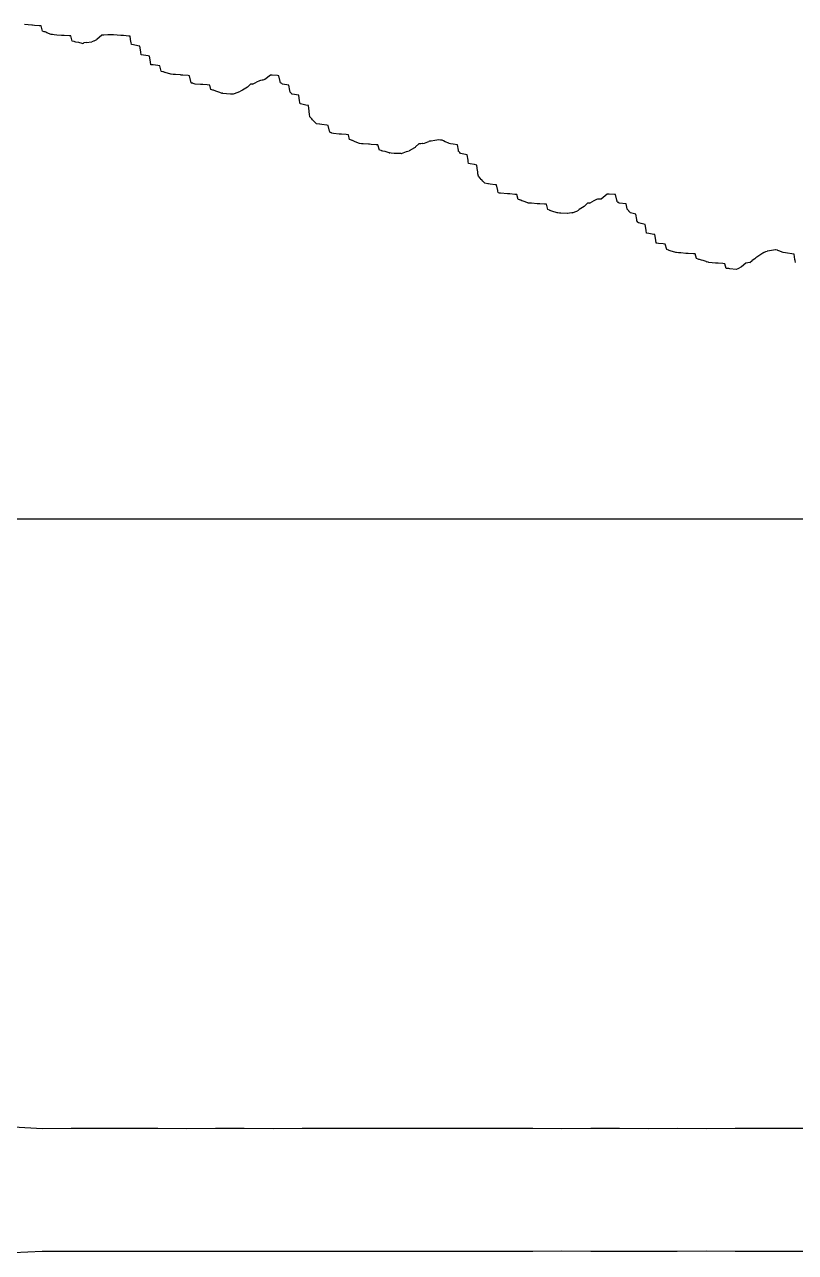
# Model space of a CAD drawing. Extents: x -31 to 210, y -65 to 38.
# Drawn here: x 89.61 to 114.9, y -55.84 to -15.57 of the extents above; entities that cross this region are included whole.
import ezdxf

# ---------------------------------------------------------------- set-up
doc = ezdxf.new("R2010")
doc.units = 0

msp = doc.modelspace()

# ---------------------------------------------------------------- linework, layer by layer
at = {"layer": 'BOUNDING_BOX'}
msp.add_line((-30.9858, -31.7776), (139.4254, -31.7776), dxfattribs=at)
at = {"layer": 'MIDPLANE_Z0_OUTLINE'}
for p, q in [((89.6182, -15.5705), (89.6111, -15.5683)), ((89.8584, -15.5887), (89.6182, -15.5705)), ((89.8766, -15.5888), (89.8584, -15.5887)), ((89.9359, -15.5938), (89.8766, -15.5888)), ((90.0922, -15.607), (89.9359, -15.5938)), ((90.1594, -15.6127), (90.0922, -15.607)), ((90.2016, -15.7811), (90.1594, -15.6127)), ((90.2609, -15.8019), (90.2016, -15.7811)), ((90.2706, -15.8058), (90.2609, -15.8019)), ((90.2853, -15.8118), (90.2706, -15.8058)), ((90.3085, -15.8217), (90.2853, -15.8118)), ((90.3425, -15.8362), (90.3085, -15.8217)), ((90.4831, -15.8955), (90.3425, -15.8362)), ((90.5224, -15.8998), (90.4831, -15.8955)), ((90.5266, -15.8998), (90.5224, -15.8998)), ((90.5859, -15.9043), (90.5266, -15.8998)), ((90.6738, -15.9113), (90.5859, -15.9043)), ((90.8238, -15.9233), (90.6738, -15.9113)), ((90.8516, -15.9233), (90.8238, -15.9233)), ((90.9109, -15.9275), (90.8516, -15.9233)), ((91.0773, -15.939), (90.9109, -15.9275)), ((91.1296, -15.9426), (91.0773, -15.939)), ((91.1766, -16.1145), (91.1296, -15.9426)), ((91.9747, -16.0725), (91.8859, -16.1082)), ((91.9886, -16.0603), (91.9747, -16.0725)), ((92.1516, -15.9173), (91.9886, -16.0603)), ((92.2109, -15.915), (92.1516, -15.9173)), ((92.3433, -15.91), (92.2109, -15.915)), ((92.4667, -15.9055), (92.3433, -15.91)), ((92.4766, -15.9055), (92.4667, -15.9055)), ((92.5359, -15.909), (92.4766, -15.9055)), ((92.6524, -15.9159), (92.5359, -15.909)), ((92.7742, -15.923), (92.6524, -15.9159)), ((92.8016, -15.9229), (92.7742, -15.923)), ((92.8609, -15.9285), (92.8016, -15.9229)), ((93.0341, -15.9448), (92.8609, -15.9285)), ((93.0737, -15.9485), (93.0341, -15.9448)), ((93.1057, -16.1347), (93.0737, -15.9485)), ((91.2359, -16.1278), (91.1766, -16.1145)), ((91.2433, -16.1293), (91.2359, -16.1278)), ((91.2639, -16.1332), (91.2433, -16.1293)), ((91.2989, -16.1407), (91.2639, -16.1332)), ((91.3943, -16.1612), (91.2989, -16.1407)), ((91.5016, -16.1847), (91.3943, -16.1612)), ((91.5016, -16.1847), (91.5472, -16.1749)), ((91.5609, -16.1729), (91.5472, -16.1749)), ((91.6375, -16.1612), (91.5609, -16.1729)), ((91.6375, -16.1612), (91.8266, -16.132)), ((91.8719, -16.1138), (91.8266, -16.132)), ((91.8859, -16.1082), (91.8719, -16.1138)), ((93.1103, -16.1612), (93.1057, -16.1347)), ((93.1205, -16.2205), (93.1103, -16.1612)), ((93.1205, -16.2266), (93.1205, -16.2205)), ((93.1266, -16.2266), (93.1205, -16.2266)), ((93.1859, -16.237), (93.1266, -16.2266)), ((93.332, -16.2625), (93.1859, -16.237)), ((93.3981, -16.274), (93.332, -16.2625)), ((93.426, -16.4603), (93.3981, -16.274)), ((93.4298, -16.4862), (93.426, -16.4603)), ((93.4391, -16.5455), (93.4298, -16.4862)), ((93.4391, -16.558), (93.4391, -16.5455)), ((93.4516, -16.558), (93.4391, -16.558)), ((93.5109, -16.5688), (93.4516, -16.558)), ((93.6745, -16.5991), (93.5109, -16.5688)), ((93.7154, -16.6067), (93.6745, -16.5991)), ((93.7478, -16.7935), (93.7154, -16.6067)), ((93.7508, -16.8112), (93.7478, -16.7935)), ((93.7611, -16.8705), (93.7508, -16.8112)), ((93.7611, -16.8861), (93.7611, -16.8705)), ((93.7766, -16.8861), (93.7611, -16.8861)), ((93.8359, -16.8932), (93.7766, -16.8861)), ((93.9911, -16.9101), (93.8359, -16.8932)), ((94.055, -16.9171), (93.9911, -16.9101)), ((94.1008, -17.0996), (94.055, -16.9171)), ((94.1016, -17.1029), (94.1008, -17.0996)), ((94.1553, -17.1185), (94.1016, -17.1029)), ((94.1609, -17.1201), (94.1553, -17.1185)), ((94.1734, -17.1238), (94.1609, -17.1201)), ((94.2142, -17.1362), (94.1734, -17.1238)), ((94.2214, -17.1384), (94.2142, -17.1362)), ((94.4087, -17.1955), (94.2214, -17.1384)), ((94.4254, -17.1968), (94.4087, -17.1955)), ((94.4266, -17.1968), (94.4254, -17.1968)), ((94.4859, -17.2018), (94.4266, -17.1968)), ((94.5604, -17.2082), (94.4859, -17.2018)), ((94.7248, -17.2223), (94.5604, -17.2082)), ((94.7516, -17.2225), (94.7248, -17.2223)), ((94.8109, -17.228), (94.7516, -17.2225)), ((94.9839, -17.2442), (94.8109, -17.228)), ((95.0241, -17.248), (94.9839, -17.2442)), ((95.0676, -17.4344), (95.0241, -17.248)), ((97.6766, -17.2271), (97.497, -17.3751)), ((97.7359, -17.2314), (97.6766, -17.2271)), ((97.9111, -17.2441), (97.7359, -17.2314)), ((97.9502, -17.247), (97.9111, -17.2441)), ((97.9934, -17.4323), (97.9502, -17.247)), ((95.0738, -17.4612), (95.0676, -17.4344)), ((95.0766, -17.473), (95.0738, -17.4612)), ((95.0766, -17.473), (95.1116, -17.4855)), ((95.1359, -17.4942), (95.1116, -17.4855)), ((95.1433, -17.4967), (95.1359, -17.4942)), ((95.2139, -17.5205), (95.1433, -17.4967)), ((95.3875, -17.5346), (95.2139, -17.5205)), ((95.4016, -17.5346), (95.3875, -17.5346)), ((95.4609, -17.5392), (95.4016, -17.5346)), ((95.6009, -17.5499), (95.4609, -17.5392)), ((95.6904, -17.5567), (95.6009, -17.5499)), ((95.7266, -17.6943), (95.6904, -17.5567)), ((95.7859, -17.7151), (95.7266, -17.6943)), ((95.815, -17.7253), (95.7859, -17.7151)), ((96.9307, -17.6164), (96.7609, -17.7214)), ((96.9452, -17.6031), (96.9307, -17.6164)), ((97.0266, -17.528), (96.9452, -17.6031)), ((97.0859, -17.5216), (97.0266, -17.528)), ((97.0965, -17.5205), (97.0859, -17.5216)), ((97.0965, -17.5205), (97.2239, -17.4612)), ((97.3173, -17.4178), (97.2239, -17.4612)), ((97.3516, -17.4018), (97.3173, -17.4178)), ((97.4109, -17.3909), (97.3516, -17.4018)), ((97.4295, -17.3875), (97.4109, -17.3909)), ((97.497, -17.3751), (97.4295, -17.3875)), ((98.0002, -17.4612), (97.9934, -17.4323)), ((98.0016, -17.4674), (98.0002, -17.4612)), ((98.0016, -17.4674), (98.0371, -17.4851)), ((98.0609, -17.508), (98.0371, -17.4851)), ((98.0616, -17.5087), (98.0609, -17.508)), ((98.0737, -17.5205), (98.0616, -17.5087)), ((98.2882, -17.5589), (98.0737, -17.5205)), ((98.318, -17.7324), (98.2882, -17.5589)), ((95.8386, -17.7336), (95.815, -17.7253)), ((95.9233, -17.7638), (95.8386, -17.7336)), ((95.9862, -17.7862), (95.9233, -17.7638)), ((96.0516, -17.8095), (95.9862, -17.7862)), ((96.0516, -17.8095), (96.081, -17.8162)), ((96.1109, -17.8218), (96.081, -17.8162)), ((96.1232, -17.8242), (96.1109, -17.8218)), ((96.2342, -17.8455), (96.1232, -17.8242)), ((96.3701, -17.852), (96.2342, -17.8455)), ((96.3766, -17.852), (96.3701, -17.852)), ((96.4359, -17.8475), (96.3766, -17.852)), ((96.4581, -17.8458), (96.4359, -17.8475)), ((96.4622, -17.8455), (96.4581, -17.8458)), ((96.4622, -17.8455), (96.4698, -17.8427)), ((96.4698, -17.8427), (96.6248, -17.7862)), ((96.6248, -17.7862), (96.7016, -17.7581)), ((96.7436, -17.7321), (96.7016, -17.7581)), ((96.7609, -17.7214), (96.7436, -17.7321)), ((98.3266, -17.7827), (98.318, -17.7324)), ((98.3298, -17.786), (98.3266, -17.7827)), ((98.33, -17.7862), (98.3298, -17.786)), ((98.3582, -17.8139), (98.33, -17.7862)), ((98.3842, -17.8455), (98.3582, -17.8139)), ((98.3859, -17.8459), (98.3842, -17.8455)), ((98.3928, -17.8472), (98.3859, -17.8459)), ((98.6084, -17.8888), (98.3928, -17.8472)), ((98.6348, -18.0664), (98.6084, -17.8888)), ((98.6415, -18.1112), (98.6348, -18.0664)), ((98.6502, -18.1705), (98.6415, -18.1112)), ((98.6503, -18.1719), (98.6502, -18.1705)), ((98.6516, -18.1719), (98.6503, -18.1719)), ((98.7109, -18.1832), (98.6516, -18.1719)), ((98.8415, -18.2064), (98.7109, -18.1832)), ((98.9257, -18.2215), (98.8415, -18.2064)), ((98.9509, -18.4066), (98.9257, -18.2215)), ((98.955, -18.4362), (98.9509, -18.4066)), ((98.9631, -18.4955), (98.955, -18.4362)), ((98.9631, -18.5091), (98.9631, -18.4955)), ((98.9766, -18.5895), (98.9631, -18.5091)), ((99.0359, -18.6622), (98.9766, -18.5895)), ((99.0604, -18.6922), (99.0359, -18.6622)), ((99.0804, -18.7167), (99.0604, -18.6922)), ((99.1089, -18.7442), (99.0804, -18.7167)), ((99.1265, -18.7612), (99.1089, -18.7442)), ((99.188, -18.8205), (99.1265, -18.7612)), ((99.2839, -18.8382), (99.188, -18.8205)), ((99.3016, -18.8382), (99.2839, -18.8382)), ((99.3609, -18.8462), (99.3016, -18.8382)), ((99.5257, -18.8682), (99.3609, -18.8462)), ((99.5726, -18.8745), (99.5257, -18.8682)), ((99.617, -19.061), (99.5726, -18.8745)), ((99.623, -19.0862), (99.617, -19.061)), ((99.6266, -19.1013), (99.623, -19.0862)), ((99.6266, -19.1013), (99.6588, -19.1134)), ((99.6859, -19.1234), (99.6588, -19.1134)), ((99.6906, -19.1251), (99.6859, -19.1234)), ((99.7456, -19.1455), (99.6906, -19.1251)), ((99.9349, -19.1622), (99.7456, -19.1455)), ((99.9516, -19.1623), (99.9349, -19.1622)), ((100.0109, -19.167), (99.9516, -19.1623)), ((100.1594, -19.1789), (100.0109, -19.167)), ((100.2371, -19.1851), (100.1594, -19.1789)), ((100.2766, -19.3374), (100.2371, -19.1851)), ((100.3359, -19.3585), (100.2766, -19.3374)), ((100.3552, -19.3655), (100.3359, -19.3585)), ((100.3746, -19.3726), (100.3552, -19.3655)), ((100.4197, -19.3925), (100.3746, -19.3726)), ((100.462, -19.4112), (100.4197, -19.3925)), ((100.6016, -19.4699), (100.462, -19.4112)), ((100.6016, -19.4699), (100.6021, -19.47)), ((100.6034, -19.4705), (100.6021, -19.47)), ((100.6609, -19.4753), (100.6034, -19.4705)), ((100.7175, -19.4802), (100.6609, -19.4753)), ((100.901, -19.4961), (100.7175, -19.4802)), ((100.9266, -19.4961), (100.901, -19.4961)), ((100.9859, -19.5007), (100.9266, -19.4961)), ((101.1515, -19.5111), (100.9859, -19.5007)), ((101.2075, -19.5146), (101.1515, -19.5111)), ((101.2516, -19.6858), (101.2075, -19.5146)), ((101.3109, -19.702), (101.2516, -19.6858)), ((101.3185, -19.7039), (101.3109, -19.702)), ((101.3382, -19.709), (101.3185, -19.7039)), ((101.3664, -19.7167), (101.3382, -19.709)), ((101.4379, -19.7362), (101.3664, -19.7167)), ((102.1435, -19.7362), (102.2266, -19.7074)), ((102.2686, -19.6842), (102.2266, -19.7074)), ((102.2859, -19.6746), (102.2686, -19.6842)), ((102.4238, -19.5984), (102.2859, -19.6746)), ((102.4408, -19.5829), (102.4238, -19.5984)), ((102.5516, -19.4821), (102.4408, -19.5829)), ((102.6109, -19.4761), (102.5516, -19.4821)), ((102.6641, -19.4718), (102.6109, -19.4761)), ((102.68, -19.4705), (102.6641, -19.4718)), ((102.68, -19.4705), (102.7286, -19.4528)), ((102.7286, -19.4528), (102.8425, -19.4112)), ((102.8425, -19.4112), (102.8766, -19.3986)), ((102.8981, -19.3967), (102.8766, -19.3986)), ((102.9359, -19.3933), (102.8981, -19.3967)), ((102.955, -19.3921), (102.9359, -19.3933)), ((103.0755, -19.3687), (102.955, -19.3921)), ((103.2016, -19.3442), (103.0755, -19.3687)), ((103.2609, -19.3554), (103.2016, -19.3442)), ((103.2833, -19.3589), (103.2609, -19.3554)), ((103.3092, -19.3629), (103.2833, -19.3589)), ((103.3596, -19.3858), (103.3092, -19.3629)), ((103.4157, -19.4112), (103.3596, -19.3858)), ((103.5266, -19.4613), (103.4157, -19.4112)), ((103.5266, -19.4613), (103.5323, -19.4648)), ((103.5326, -19.465), (103.5323, -19.4648)), ((103.5389, -19.4705), (103.5326, -19.465)), ((103.5859, -19.4781), (103.5389, -19.4705)), ((103.6773, -19.4918), (103.5859, -19.4781)), ((103.8104, -19.5118), (103.6773, -19.4918)), ((103.8438, -19.6889), (103.8104, -19.5118)), ((103.8516, -19.7302), (103.8438, -19.6889)), ((103.858, -19.7358), (103.8516, -19.7302)), ((101.5766, -19.7741), (101.4379, -19.7362)), ((101.5766, -19.7741), (101.5947, -19.7775)), ((101.6359, -19.7827), (101.5947, -19.7775)), ((101.643, -19.7836), (101.6359, -19.7827)), ((101.7372, -19.7955), (101.643, -19.7836)), ((101.8966, -19.8005), (101.7372, -19.7955)), ((101.9016, -19.8005), (101.8966, -19.8005)), ((101.9609, -19.7963), (101.9016, -19.8005)), ((101.9704, -19.7956), (101.9609, -19.7963)), ((101.9722, -19.7955), (101.9704, -19.7956)), ((101.9722, -19.7955), (101.9757, -19.7943)), ((101.9757, -19.7943), (102.1435, -19.7362)), ((103.8585, -19.7362), (103.858, -19.7358)), ((103.8863, -19.7608), (103.8585, -19.7362)), ((103.9109, -19.7945), (103.8863, -19.7608)), ((103.911, -19.7946), (103.9109, -19.7945)), ((103.9117, -19.7955), (103.911, -19.7946)), ((104.1324, -19.8397), (103.9117, -19.7955)), ((104.1599, -20.0205), (104.1324, -19.8397)), ((104.1661, -20.0612), (104.1599, -20.0205)), ((104.175, -20.1205), (104.1661, -20.0612)), ((104.175, -20.1221), (104.175, -20.1205)), ((104.1766, -20.1221), (104.175, -20.1221)), ((104.2359, -20.1337), (104.1766, -20.1221)), ((104.3737, -20.1608), (104.2359, -20.1337)), ((104.447, -20.1752), (104.3737, -20.1608)), ((104.4747, -20.3622), (104.447, -20.1752)), ((104.4782, -20.3862), (104.4747, -20.3622)), ((104.487, -20.4455), (104.4782, -20.3862)), ((104.4872, -20.4599), (104.487, -20.4455)), ((104.5016, -20.5363), (104.4872, -20.4599)), ((104.5609, -20.607), (104.5016, -20.5363)), ((104.5933, -20.6459), (104.5609, -20.607)), ((104.6083, -20.6639), (104.5933, -20.6459)), ((104.6432, -20.6992), (104.6083, -20.6639)), ((104.6551, -20.7112), (104.6432, -20.6992)), ((104.7134, -20.7705), (104.6551, -20.7112)), ((104.8072, -20.7899), (104.7134, -20.7705)), ((104.8266, -20.7902), (104.8072, -20.7899)), ((104.8859, -20.7979), (104.8266, -20.7902)), ((105.0534, -20.8215), (104.8859, -20.7979)), ((105.0948, -20.8273), (105.0534, -20.8215)), ((105.137, -21.0139), (105.0948, -20.8273)), ((105.1421, -21.0362), (105.137, -21.0139)), ((105.1516, -21.0787), (105.1421, -21.0362)), ((105.1516, -21.0787), (105.1636, -21.0835)), ((105.1977, -21.0955), (105.1636, -21.0835)), ((105.2109, -21.0966), (105.1977, -21.0955)), ((105.2266, -21.0981), (105.2109, -21.0966)), ((105.4524, -21.1197), (105.2266, -21.0981)), ((105.4766, -21.1197), (105.4524, -21.1197)), ((105.5359, -21.1242), (105.4766, -21.1197)), ((105.6965, -21.1361), (105.5359, -21.1242)), ((105.7566, -21.1405), (105.6965, -21.1361)), ((105.8016, -21.3025), (105.7566, -21.1405)), ((105.8609, -21.3217), (105.8016, -21.3025)), ((105.8747, -21.3257), (105.8609, -21.3217)), ((105.8916, -21.3305), (105.8747, -21.3257)), ((105.9291, -21.3446), (105.8916, -21.3305)), ((108.3707, -21.3105), (108.266, -21.3612)), ((108.4016, -21.2955), (108.3707, -21.3105)), ((108.4609, -21.2937), (108.4016, -21.2955)), ((108.4763, -21.2933), (108.4609, -21.2937)), ((108.5305, -21.2917), (108.4763, -21.2933)), ((108.7266, -21.133), (108.5305, -21.2917)), ((108.7859, -21.1356), (108.7266, -21.133)), ((108.9641, -21.1435), (108.7859, -21.1356)), ((109.002, -21.1452), (108.9641, -21.1435)), ((109.0413, -21.3296), (109.002, -21.1452)), ((109.048, -21.3612), (109.0413, -21.3296)), ((105.9732, -21.3612), (105.9291, -21.3446)), ((106.1266, -21.4197), (105.9732, -21.3612)), ((106.1266, -21.4197), (106.1273, -21.4199)), ((106.129, -21.4205), (106.1273, -21.4199)), ((106.1859, -21.4252), (106.129, -21.4205)), ((106.2429, -21.4296), (106.1859, -21.4252)), ((106.428, -21.4441), (106.2429, -21.4296)), ((106.4516, -21.4441), (106.428, -21.4441)), ((106.5109, -21.4484), (106.4516, -21.4441)), ((106.6738, -21.4596), (106.5109, -21.4484)), ((106.7334, -21.4637), (106.6738, -21.4596)), ((106.7766, -21.6371), (106.7334, -21.4637)), ((106.8359, -21.6592), (106.7766, -21.6371)), ((106.8412, -21.6612), (106.8359, -21.6592)), ((106.8556, -21.6666), (106.8412, -21.6612)), ((106.871, -21.6719), (106.8556, -21.6666)), ((106.9121, -21.6862), (106.871, -21.6719)), ((107.0822, -21.7455), (106.9121, -21.6862)), ((107.5923, -21.7455), (107.6627, -21.715)), ((107.6627, -21.715), (107.7288, -21.6862)), ((107.7288, -21.6862), (107.7516, -21.6763)), ((107.7687, -21.6647), (107.7516, -21.6763)), ((107.8109, -21.636), (107.7687, -21.6647)), ((107.967, -21.5302), (107.8109, -21.636)), ((108.0005, -21.4988), (107.967, -21.5302)), ((108.0766, -21.4276), (108.0005, -21.4988)), ((108.1359, -21.4213), (108.0766, -21.4276)), ((108.1437, -21.4205), (108.1359, -21.4213)), ((108.1437, -21.4205), (108.266, -21.3612)), ((109.0516, -21.3781), (109.048, -21.3612)), ((109.0516, -21.3781), (109.0771, -21.3951)), ((109.0775, -21.3953), (109.0771, -21.3951)), ((109.1109, -21.4163), (109.0775, -21.3953)), ((109.1177, -21.4205), (109.1109, -21.4163)), ((109.3459, -21.4513), (109.1177, -21.4205)), ((109.3762, -21.6163), (109.3459, -21.4513)), ((109.3766, -21.6185), (109.3762, -21.6163)), ((109.4334, -21.6819), (109.3766, -21.6185)), ((109.4359, -21.6846), (109.4334, -21.6819)), ((109.4367, -21.6855), (109.4359, -21.6846)), ((109.4373, -21.6862), (109.4367, -21.6855)), ((109.4397, -21.6891), (109.4373, -21.6862)), ((109.4872, -21.7455), (109.4397, -21.6891)), ((107.1, -21.7471), (107.0822, -21.7455)), ((107.1016, -21.7471), (107.1, -21.7471)), ((107.1609, -21.7495), (107.1016, -21.7471)), ((107.2085, -21.7514), (107.1609, -21.7495)), ((107.4125, -21.7597), (107.2085, -21.7514)), ((107.4266, -21.7597), (107.4125, -21.7597)), ((107.4859, -21.7546), (107.4266, -21.7597)), ((107.5658, -21.7478), (107.4859, -21.7546)), ((107.5923, -21.7455), (107.5658, -21.7478)), ((109.6646, -21.7825), (109.4872, -21.7455)), ((109.692, -21.9578), (109.6646, -21.7825)), ((109.7003, -22.0112), (109.692, -21.9578)), ((109.7016, -22.0196), (109.7003, -22.0112)), ((109.7016, -22.0196), (109.7233, -22.0489)), ((109.7252, -22.0515), (109.7233, -22.0489)), ((109.7388, -22.0705), (109.7252, -22.0515)), ((109.7609, -22.0753), (109.7388, -22.0705)), ((109.8419, -22.0935), (109.7609, -22.0753)), ((109.974, -22.1232), (109.8419, -22.0935)), ((109.9982, -22.3086), (109.974, -22.1232)), ((110.0018, -22.3362), (109.9982, -22.3086)), ((110.01, -22.3955), (110.0018, -22.3362)), ((110.0099, -22.4122), (110.01, -22.3955)), ((110.0266, -22.4122), (110.0099, -22.4122)), ((110.0859, -22.4225), (110.0266, -22.4122)), ((110.2544, -22.4508), (110.0859, -22.4225)), ((110.2903, -22.4568), (110.2544, -22.4508)), ((110.3226, -22.6437), (110.2903, -22.4568)), ((110.3256, -22.6612), (110.3226, -22.6437)), ((110.3353, -22.7205), (110.3256, -22.6612)), ((110.3353, -22.7368), (110.3353, -22.7205)), ((110.3516, -22.7368), (110.3353, -22.7368)), ((110.4109, -22.7431), (110.3516, -22.7368)), ((110.5661, -22.7596), (110.4109, -22.7431)), ((110.6307, -22.7665), (110.5661, -22.7596)), ((110.6766, -22.9481), (110.6307, -22.7665)), ((110.7359, -22.9674), (110.6766, -22.9481)), ((110.7366, -22.9676), (110.7359, -22.9674)), ((110.7501, -22.972), (110.7366, -22.9676)), ((110.7522, -22.9727), (110.7501, -22.972)), ((110.7929, -22.9862), (110.7522, -22.9727)), ((110.972, -23.0455), (110.7929, -22.9862)), ((110.9993, -23.0478), (110.972, -23.0455)), ((111.0016, -23.0478), (110.9993, -23.0478)), ((111.0609, -23.0523), (111.0016, -23.0478)), ((111.137, -23.0583), (111.0609, -23.0523)), ((111.3011, -23.0711), (111.137, -23.0583)), ((111.3266, -23.071), (111.3011, -23.0711)), ((111.3859, -23.0747), (111.3266, -23.071)), ((111.5507, -23.0846), (111.3859, -23.0747)), ((111.609, -23.0881), (111.5507, -23.0846)), ((111.6516, -23.244), (111.609, -23.0881)), ((111.7109, -23.2619), (111.6516, -23.244)), ((111.7308, -23.2679), (111.7109, -23.2619)), ((111.7488, -23.2734), (111.7308, -23.2679)), ((111.8156, -23.2937), (111.7488, -23.2734)), ((111.8731, -23.3112), (111.8156, -23.2937)), ((111.9766, -23.3427), (111.8731, -23.3112)), ((111.9766, -23.3427), (111.9978, -23.3494)), ((112.0359, -23.3636), (111.9978, -23.3494)), ((113.402, -23.3705), (113.4798, -23.3112)), ((113.5647, -23.2466), (113.4798, -23.3112)), ((113.6016, -23.2184), (113.5647, -23.2466)), ((113.6609, -23.1786), (113.6016, -23.2184)), ((113.7269, -23.1343), (113.6609, -23.1786)), ((113.8591, -23.0455), (113.7269, -23.1343)), ((113.8591, -23.0455), (113.9266, -23.0073)), ((113.9266, -23.0073), (113.9734, -22.9987)), ((113.9859, -22.9967), (113.9734, -22.9987)), ((114.0488, -22.9862), (113.9859, -22.9967)), ((114.2465, -22.9534), (114.0488, -22.9862)), ((114.2516, -22.9525), (114.2465, -22.9534)), ((114.3109, -22.9696), (114.2516, -22.9525)), ((114.3116, -22.9698), (114.3109, -22.9696)), ((114.3238, -22.9733), (114.3116, -22.9698)), ((114.3255, -22.974), (114.3238, -22.9733)), ((114.3539, -22.9862), (114.3255, -22.974)), ((114.4919, -23.0455), (114.3539, -22.9862)), ((114.5689, -23.0533), (114.4919, -23.0455)), ((114.5766, -23.0534), (114.5689, -23.0533)), ((114.6359, -23.0618), (114.5766, -23.0534)), ((114.7763, -23.0822), (114.6359, -23.0618)), ((114.8537, -23.0934), (114.7763, -23.0822)), ((114.8823, -23.2769), (114.8537, -23.0934)), ((114.8877, -23.3112), (114.8823, -23.2769)), ((114.8975, -23.3705), (114.8877, -23.3112)), ((112.0364, -23.3638), (112.0359, -23.3636)), ((112.0544, -23.3705), (112.0364, -23.3638)), ((112.2816, -23.3906), (112.0544, -23.3705)), ((112.3016, -23.3909), (112.2816, -23.3906)), ((112.3609, -23.3949), (112.3016, -23.3909)), ((112.5142, -23.4078), (112.3609, -23.3949)), ((112.5835, -23.4136), (112.5142, -23.4078)), ((112.6266, -23.5646), (112.5835, -23.4136)), ((112.6859, -23.5695), (112.6266, -23.5646)), ((112.7102, -23.572), (112.6859, -23.5695)), ((112.7464, -23.5758), (112.7102, -23.572)), ((112.9516, -23.6003), (112.7464, -23.5758)), ((113.0109, -23.5739), (112.9516, -23.6003)), ((113.0113, -23.5737), (113.0109, -23.5739)), ((113.1301, -23.517), (113.0113, -23.5737)), ((113.2766, -23.3889), (113.1301, -23.517)), ((113.3359, -23.3806), (113.2766, -23.3889)), ((113.402, -23.3705), (113.3359, -23.3806)), ((114.8974, -23.3747), (114.8975, -23.3705)), ((114.9016, -23.3747), (114.8974, -23.3747))]:
    msp.add_line(p, q, dxfattribs=at)
at = {"layer": 'Z_EXTENT_ENVELOPE'}
for p, q in [((89.2488, -51.7199), (90.1955, -51.7657)), ((90.1955, -51.7657), (91.1423, -51.7621)), ((91.1423, -51.7621), (92.089, -51.7621)), ((92.089, -51.7621), (93.0357, -51.7625)), ((93.0357, -51.7625), (93.9824, -51.7623)), ((93.9824, -51.7623), (94.9292, -51.7655)), ((94.9292, -51.7655), (95.8759, -51.7621)), ((95.8759, -51.7621), (96.8226, -51.7621)), ((96.8226, -51.7621), (97.7694, -51.7659)), ((97.7694, -51.7659), (98.7161, -51.7623)), ((98.7161, -51.7623), (99.6628, -51.7651)), ((99.6628, -51.7651), (100.6096, -51.7632)), ((100.6096, -51.7632), (101.5563, -51.7623)), ((101.5563, -51.7623), (102.503, -51.7649)), ((102.503, -51.7649), (103.4497, -51.7622)), ((103.4497, -51.7622), (104.3965, -51.7629)), ((104.3965, -51.7629), (105.3432, -51.7628)), ((105.3432, -51.7628), (106.2899, -51.7622)), ((106.2899, -51.7622), (107.2367, -51.7682)), ((107.2367, -51.7682), (108.1834, -51.7624)), ((108.1834, -51.7624), (109.1301, -51.763)), ((109.1301, -51.763), (110.0768, -51.7665)), ((110.0768, -51.7665), (111.0236, -51.7623)), ((111.0236, -51.7623), (111.9703, -51.7693)), ((111.9703, -51.7693), (112.917, -51.7621)), ((112.917, -51.7621), (113.8638, -51.7621)), ((113.8638, -51.7621), (114.8105, -51.7643)), ((114.8105, -51.7643), (115.7572, -51.7622)), ((89.2488, -55.8353), (90.1955, -55.7895)), ((90.1955, -55.7895), (91.1423, -55.7932)), ((91.1423, -55.7932), (92.089, -55.7932)), ((92.089, -55.7932), (93.0357, -55.7928)), ((93.0357, -55.7928), (93.9824, -55.793)), ((93.9824, -55.793), (94.9292, -55.7898)), ((94.9292, -55.7898), (95.8759, -55.7932)), ((95.8759, -55.7932), (96.8226, -55.7932)), ((96.8226, -55.7932), (97.7694, -55.7893)), ((97.7694, -55.7893), (98.7161, -55.7929)), ((98.7161, -55.7929), (99.6628, -55.7902)), ((99.6628, -55.7902), (100.6096, -55.7921)), ((100.6096, -55.7921), (101.5563, -55.7929)), ((101.5563, -55.7929), (102.503, -55.7904)), ((102.503, -55.7904), (103.4497, -55.793)), ((103.4497, -55.793), (104.3965, -55.7924)), ((104.3965, -55.7924), (105.3432, -55.7925)), ((105.3432, -55.7925), (106.2899, -55.793)), ((106.2899, -55.793), (107.2367, -55.7871)), ((107.2367, -55.7871), (108.1834, -55.7929)), ((108.1834, -55.7929), (109.1301, -55.7923)), ((109.1301, -55.7923), (110.0768, -55.7888)), ((110.0768, -55.7888), (111.0236, -55.793)), ((111.0236, -55.793), (111.9703, -55.786)), ((111.9703, -55.786), (112.917, -55.7932)), ((112.917, -55.7932), (113.8638, -55.7932)), ((113.8638, -55.7932), (114.8105, -55.791)), ((114.8105, -55.791), (115.7572, -55.7931))]:
    msp.add_line(p, q, dxfattribs=at)

doc.saveas('drawing.dxf')
